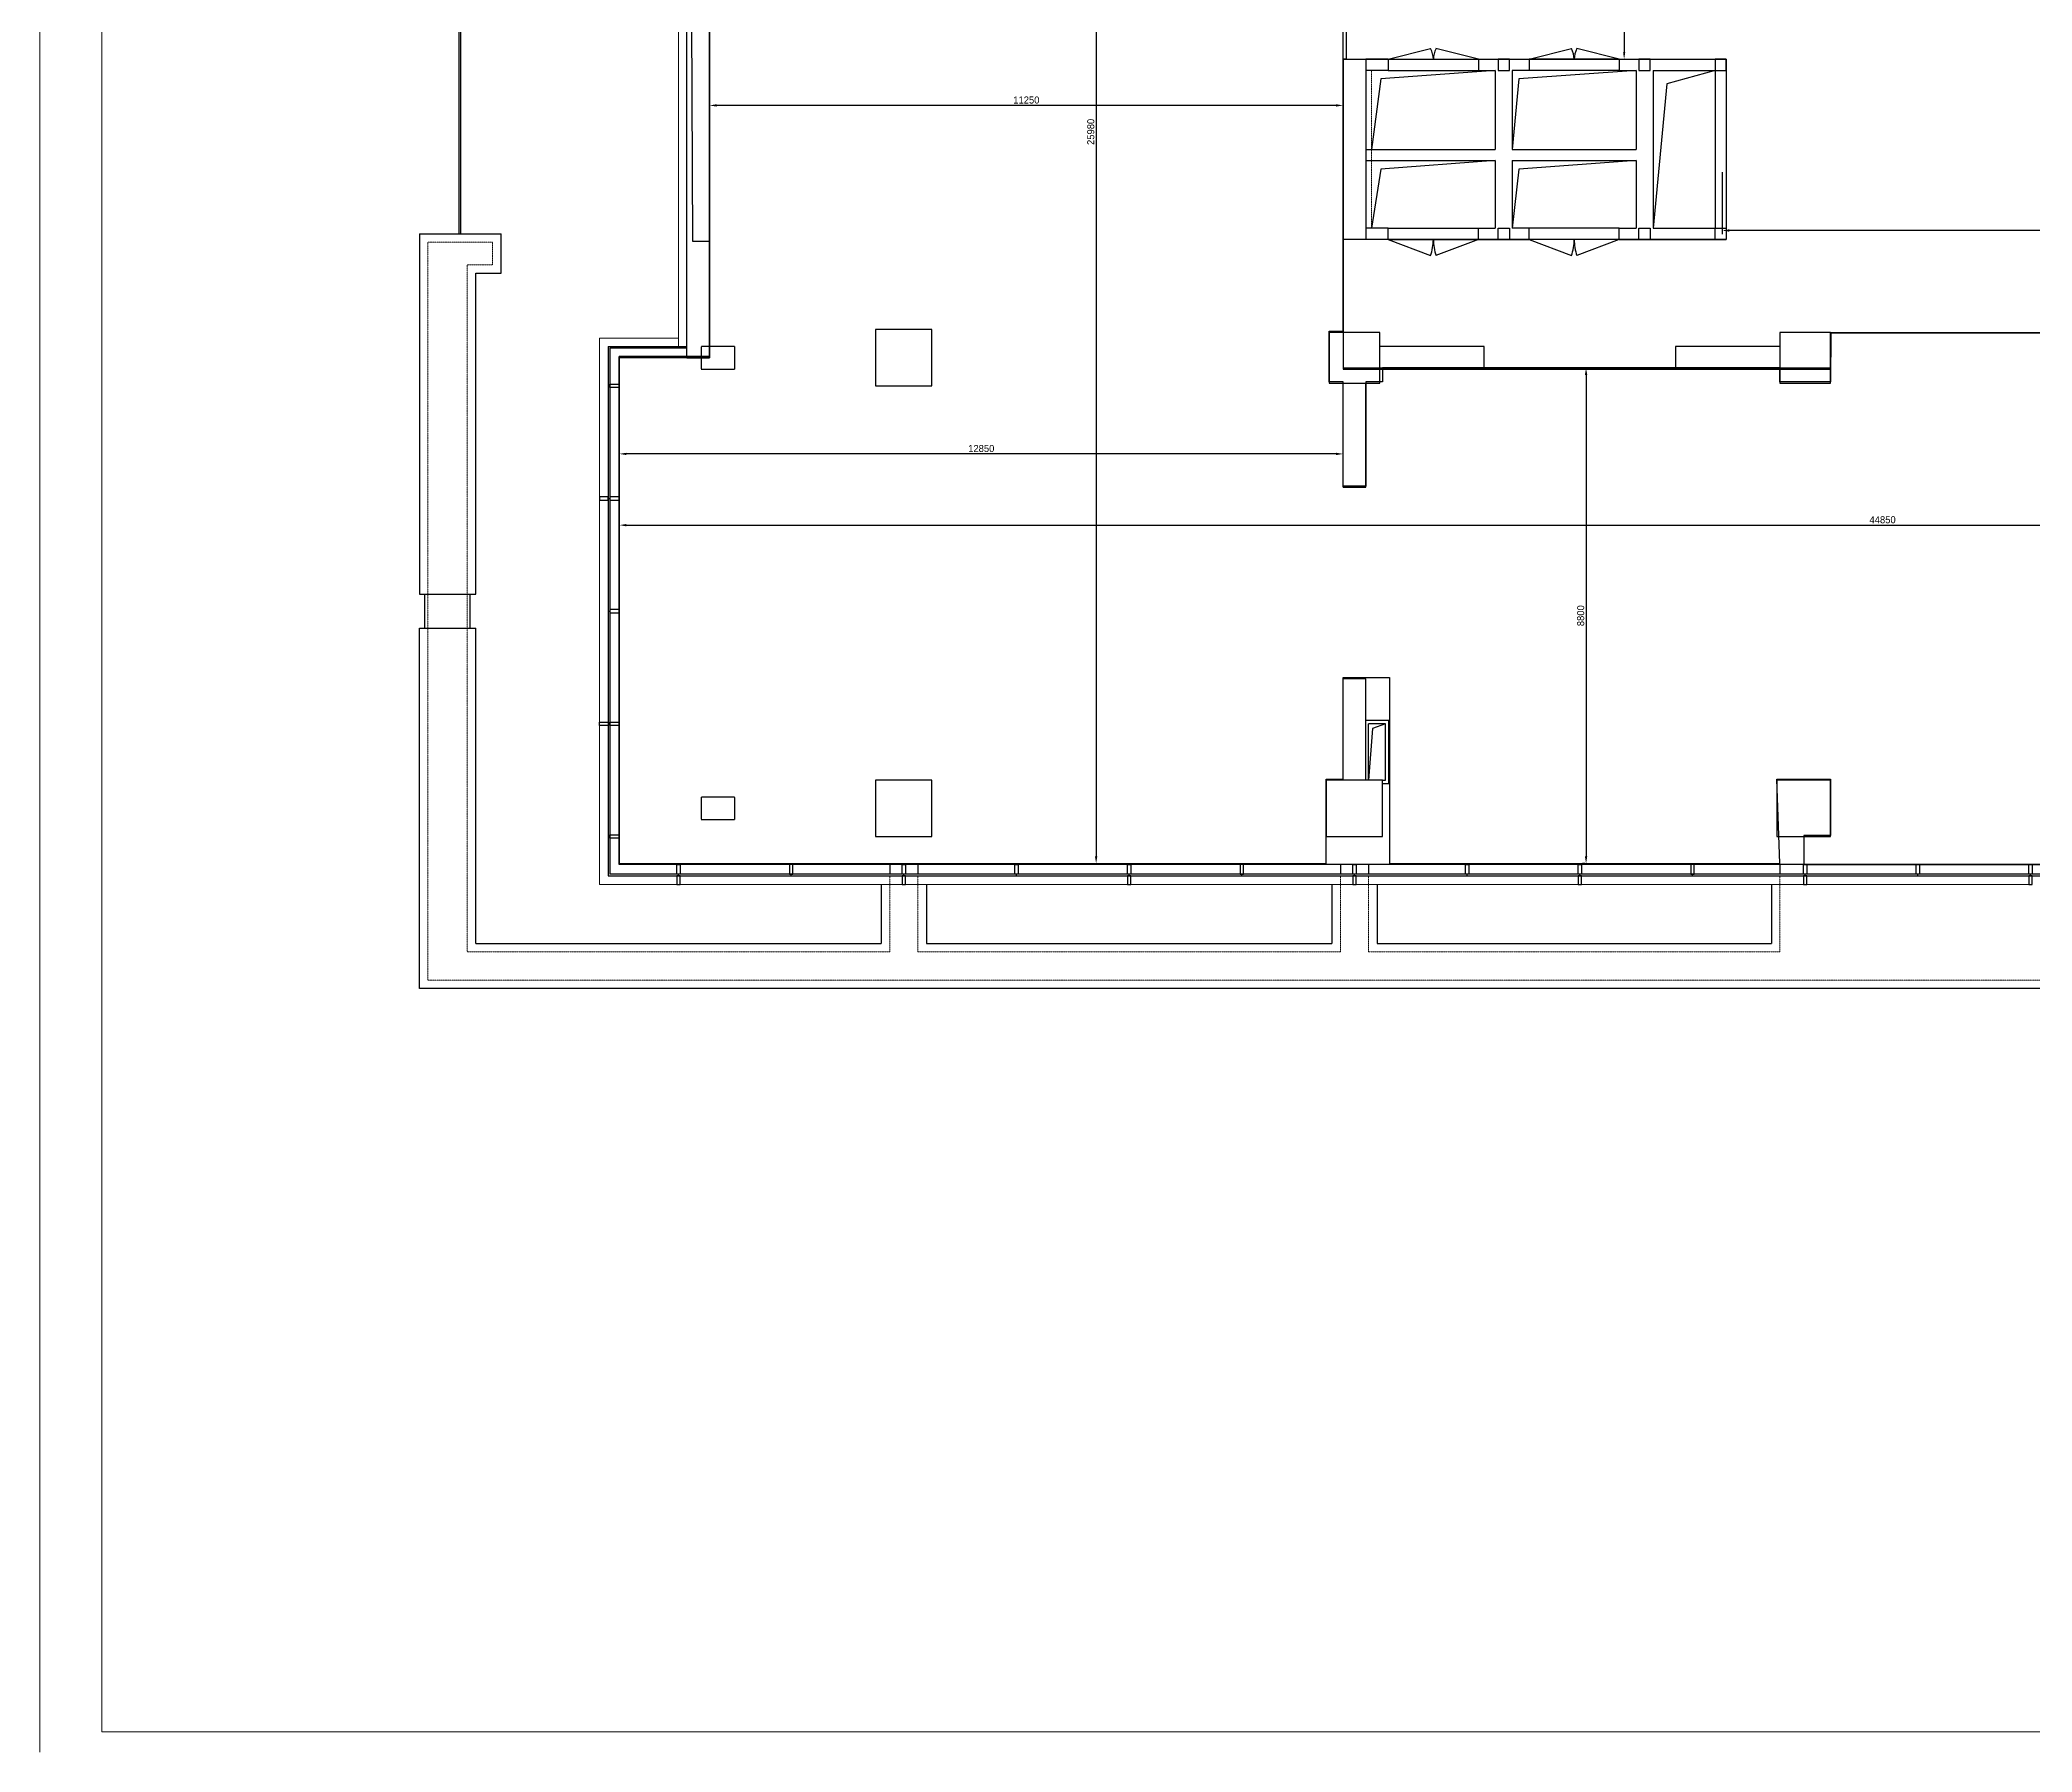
# Model space of a CAD drawing. Header units: millimetres. Extents: x 1175313 to 1258473, y 7000 to 65000.
# Drawn here: x 1175313 to 1210680, y 7000 to 37401 of the extents above; entities that cross this region are included whole.
import ezdxf

# ---------------------------------------------------------------- set-up
doc = ezdxf.new("R2010")
doc.units = ezdxf.units.MM
doc.linetypes.add('DASHEDX2', pattern=[38.1, 25.4, -12.7])
doc.linetypes.add('HIDDEN', pattern=[0.375, 0.25, -0.125])
for name, color, linetype in [('Baca', 7, 'Continuous'), ('Divar-esas', 7, 'Continuous'), ('Divar-komek', 7, 'Continuous'), ('metal', 7, 'Continuous'), ('Pencere', 7, 'Continuous'), ('plita 2', 7, 'Continuous'), ('Qapi', 7, 'Continuous'), ('Strixleme', 254, 'Continuous'), ('sutun1', 7, 'Continuous'), ('Tavan', 7, 'Continuous')]:
    doc.layers.add(name, color=color, linetype=linetype)
doc.layers.add('metal-nevid', color=39, linetype='Continuous', lineweight=5)
doc.layers.add('obl. keramogranit', color=138, linetype='Continuous', lineweight=18, true_color=0x005252)
doc.layers.add('plita', color=182, linetype='Continuous', lineweight=5, true_color=0x3a07c5)

msp = doc.modelspace()

# ---------------------------------------------------------------- linework, layer by layer
at = {"color": 251, "lineweight": 5, "true_color": 0x636466}
msp.add_line((1175313, 65000), (1175313, 7000), dxfattribs=at)
at = {"color": 0, "lineweight": -2, "transparency": 16777216}
for p, q in [((1194064, 48632), (1194064, 22902)), ((1203437, 39482), (1203437, 37182)), ((1202925, 37057), (1203500, 37057)), ((1187200, 35808), (1187200, 36299)), ((1198325, 36237), (1187325, 36237)), ((1198450, 35808), (1198450, 36299)), ((1205177, 35050), (1205177, 33953)), ((1223925, 34016), (1205302, 34016)), ((1202744, 31577), (1202699, 31577)), ((1202761, 31452), (1202761, 22902)), ((1185600, 30185), (1185600, 28722)), ((1185600, 30185), (1185600, 29987)), ((1198450, 30014), (1198450, 30112)), ((1198325, 30050), (1185725, 30050)), ((1185725, 28785), (1230325, 28785)), ((1193909, 22777), (1194127, 22777)), ((1202744, 22777), (1202699, 22777))]:
    msp.add_line(p, q, dxfattribs=at)
at = {"color": 251, "lineweight": 5, "true_color": 0x636466}
msp.add_lwpolyline([(1176413, 7359), (1257373, 7359), (1257373, 63965), (1176413, 63965)], close=True, dxfattribs=at)
at = {"color": 1, "lineweight": 30}
for points in [[(1185600, 48757), (1198585, 48757), (1198585, 48257), (1198500, 48257), (1198500, 39607), (1198500, 37057), (1198450, 37057), (1198450, 31557), (1207100, 31557), (1207100, 32207), (1222200, 32207), (1222200, 31557), (1230450, 31557), (1230450, 29457), (1232650, 29477), (1232650, 22757), (1185600, 22757), (1185600, 31777), (1187200, 31777), (1187200, 39777), (1185600, 39777), (1185600, 48757)], [(1198715, 48757), (1198715, 48257), (1199150, 48257), (1199150, 47807), (1201900, 47807), (1201900, 47567), (1202610, 47567), (1202610, 47207), (1203900, 47207), (1203900, 39607), (1199100, 39607), (1199100, 39307), (1198500, 39307), (1198500, 37057), (1205250, 37057), (1205250, 33857), (1198450, 33857), (1198450, 31577), (1207100, 31577), (1207107, 32198), (1223100, 32198)]]:
    msp.add_lwpolyline(points, dxfattribs=at)
at = {"color": 0, "transparency": 16777216}
for points in [[(1203417, 37182), (1203458, 37182), (1203437, 37057)], [(1187325, 36258), (1187325, 36216), (1187200, 36237)], [(1198325, 36258), (1198325, 36216), (1198450, 36237)], [(1205302, 34037), (1205302, 33995), (1205177, 34016)], [(1202741, 31452), (1202782, 31452), (1202761, 31577)], [(1185725, 30070), (1185725, 30029), (1185600, 30050)], [(1198325, 30070), (1198325, 30029), (1198450, 30050)], [(1185725, 28805), (1185725, 28764), (1185600, 28785)], [(1194043, 22902), (1194085, 22902), (1194064, 22777)], [(1202741, 22902), (1202782, 22902), (1202761, 22777)]]:
    msp.add_solid(points, dxfattribs=at)
at = {"layer": 'Baca'}
for points in [[(1201150, 36857), (1199120, 36706), (1198950, 35457)], [(1203650, 36857), (1201570, 36706), (1201450, 35457)], [(1205050, 36857), (1204195, 36621), (1203950, 34057)], [(1201150, 35257), (1199120, 35106), (1198950, 34057)], [(1203650, 35257), (1201570, 35106), (1201450, 34057)], [(1199200, 25257), (1198972, 25172), (1198900, 24257)]]:
    msp.add_lwpolyline(points, dxfattribs=at)
at = {"layer": 'Divar-esas'}
for p, q in [((1186800, 31757), (1186800, 39757)), ((1187200, 39757), (1187200, 31757)), ((1199250, 37057), (1198850, 37057)), ((1199250, 36857), (1198850, 36857)), ((1199250, 37057), (1199250, 36857)), ((1200850, 37057), (1201750, 37057)), ((1200850, 37057), (1200850, 36857)), ((1200850, 36857), (1201150, 36857)), ((1201150, 36857), (1201150, 35457)), ((1201450, 36857), (1201450, 35457)), ((1201750, 36857), (1201450, 36857)), ((1201750, 37057), (1201750, 36857)), ((1203350, 37057), (1205250, 37057)), ((1203350, 37057), (1203350, 36857)), ((1203350, 36857), (1203650, 36857)), ((1203650, 36857), (1203650, 35457)), ((1203950, 36857), (1203950, 34057)), ((1203950, 36857), (1205050, 36857)), ((1205050, 36857), (1205050, 34057)), ((1205250, 37057), (1205250, 33857)), ((1198850, 35457), (1201150, 35457)), ((1201450, 35457), (1203650, 35457)), ((1198850, 35257), (1201150, 35257)), ((1201150, 35257), (1201150, 34057)), ((1201450, 35257), (1203650, 35257)), ((1201450, 35257), (1201450, 34057)), ((1203650, 35257), (1203650, 34057)), ((1199250, 34057), (1198850, 34057)), ((1199250, 33857), (1199250, 34057)), ((1200850, 34057), (1201150, 34057)), ((1200850, 33857), (1200850, 34057)), ((1201750, 34057), (1201450, 34057)), ((1201750, 33857), (1201750, 34057)), ((1203350, 33857), (1203350, 34057)), ((1203350, 34057), (1203650, 34057)), ((1203950, 34057), (1205050, 34057)), ((1199250, 33857), (1198850, 33857)), ((1200850, 33857), (1201750, 33857)), ((1203350, 33857), (1205250, 33857)), ((1186800, 31757), (1187200, 31757)), ((1186800, 31757), (1187200, 31757))]:
    msp.add_line(p, q, dxfattribs=at)
at = {"layer": 'Divar-komek'}
for p, q in [((1182750, 37557), (1182750, 33957)), ((1182780, 37557), (1182780, 33957)), ((1199250, 37057), (1200850, 37057)), ((1199250, 36857), (1200850, 36857)), ((1203350, 37057), (1201750, 37057)), ((1203350, 36857), (1201750, 36857)), ((1182050, 33957), (1183500, 33957)), ((1182050, 33957), (1182050, 27557)), ((1183500, 33257), (1183500, 33957)), ((1199250, 34057), (1200850, 34057)), ((1203350, 34057), (1201750, 34057)), ((1199250, 33857), (1200850, 33857)), ((1203350, 33857), (1201750, 33857)), ((1183050, 27557), (1183050, 33257)), ((1183050, 33257), (1183500, 33257)), ((1182050, 27557), (1183050, 27557)), ((1182150, 26957), (1182150, 27557)), ((1182950, 26957), (1182950, 27557)), ((1182050, 20557), (1182050, 26957)), ((1182050, 26957), (1183050, 26957)), ((1183050, 21357), (1183050, 26957)), ((1190250, 22407), (1190250, 21357)), ((1191050, 22407), (1191050, 21357)), ((1198250, 22407), (1198250, 21357)), ((1199050, 22407), (1199050, 21357)), ((1206050, 22407), (1206050, 21357)), ((1183050, 21357), (1190250, 21357)), ((1191050, 21357), (1198250, 21357)), ((1199050, 21357), (1206050, 21357)), ((1215250, 20557), (1182050, 20557))]:
    msp.add_line(p, q, dxfattribs=at)
at = {"layer": 'metal'}
for p, q in [((1185400, 31257), (1185430, 31257)), ((1185400, 29257), (1185430, 29257)), ((1185400, 27257), (1185430, 27257)), ((1185400, 25257), (1185430, 25257)), ((1185400, 23257), (1185430, 23257)), ((1186650, 22557), (1186650, 22587)), ((1188650, 22557), (1188650, 22587)), ((1190650, 22557), (1190650, 22587)), ((1192650, 22557), (1192650, 22587)), ((1194650, 22557), (1194650, 22587)), ((1196650, 22557), (1196650, 22587)), ((1198650, 22557), (1198650, 22587)), ((1200650, 22557), (1200650, 22587)), ((1202650, 22557), (1202650, 22587)), ((1204650, 22557), (1204650, 22587)), ((1206650, 22557), (1206650, 22587)), ((1208650, 22557), (1208650, 22587)), ((1210650, 22557), (1210650, 22587))]:
    msp.add_line(p, q, dxfattribs=at)
for points in [[(1185430, 31287), (1185600, 31287), (1185600, 31227), (1185430, 31227)], [(1185250, 29227), (1185400, 29227), (1185400, 29287), (1185250, 29287)], [(1185430, 29227), (1185600, 29227), (1185600, 29287), (1185430, 29287)], [(1185430, 27227), (1185600, 27227), (1185600, 27287), (1185430, 27287)], [(1185250, 25287), (1185400, 25287), (1185400, 25227), (1185250, 25227)], [(1185430, 25287), (1185600, 25287), (1185600, 25227), (1185430, 25227)], [(1185430, 23287), (1185600, 23287), (1185600, 23227), (1185430, 23227)], [(1186620, 22757), (1186680, 22757), (1186680, 22587), (1186620, 22587)], [(1188680, 22587), (1188680, 22757), (1188620, 22757), (1188620, 22587)], [(1190620, 22757), (1190680, 22757), (1190680, 22587), (1190620, 22587)], [(1192620, 22587), (1192620, 22757), (1192680, 22757), (1192680, 22587)], [(1194620, 22757), (1194680, 22757), (1194680, 22587), (1194620, 22587)], [(1196680, 22587), (1196680, 22757), (1196620, 22757), (1196620, 22587)], [(1198620, 22757), (1198680, 22757), (1198680, 22587), (1198620, 22587)], [(1200620, 22587), (1200620, 22757), (1200680, 22757), (1200680, 22587)], [(1202620, 22757), (1202680, 22757), (1202680, 22587), (1202620, 22587)], [(1204680, 22587), (1204680, 22757), (1204620, 22757), (1204620, 22587)], [(1206620, 22757), (1206680, 22757), (1206680, 22587), (1206620, 22587)], [(1208620, 22587), (1208620, 22757), (1208680, 22757), (1208680, 22587)], [(1210620, 22757), (1210680, 22757), (1210680, 22587), (1210620, 22587)], [(1186620, 22407), (1186680, 22407), (1186680, 22557), (1186620, 22557)], [(1190620, 22407), (1190680, 22407), (1190680, 22557), (1190620, 22557)], [(1194620, 22407), (1194680, 22407), (1194680, 22557), (1194620, 22557)], [(1198620, 22407), (1198680, 22407), (1198680, 22557), (1198620, 22557)], [(1202620, 22407), (1202680, 22407), (1202680, 22557), (1202620, 22557)], [(1206620, 22407), (1206680, 22407), (1206680, 22557), (1206620, 22557)], [(1210620, 22407), (1210680, 22407), (1210680, 22557), (1210620, 22557)]]:
    msp.add_lwpolyline(points, close=True, dxfattribs=at)
at = {"layer": 'metal-nevid'}
for p, q in [((1185250, 32107), (1185250, 29287)), ((1186650, 32107), (1185250, 32107)), ((1185250, 25287), (1185250, 29227)), ((1185250, 25227), (1185250, 22407)), ((1186620, 22407), (1185250, 22407)), ((1186680, 22407), (1190620, 22407)), ((1194620, 22407), (1190680, 22407)), ((1194680, 22407), (1198620, 22407)), ((1202620, 22407), (1198680, 22407)), ((1202680, 22407), (1206620, 22407)), ((1210620, 22407), (1206680, 22407))]:
    msp.add_line(p, q, dxfattribs=at)
at = {"layer": 'obl. keramogranit'}
msp.add_line((1186650, 39557), (1186650, 31957), dxfattribs=at)
at = {"layer": 'Pencere'}
for p, q in [((1185400, 31957), (1185400, 22557)), ((1185400, 31957), (1186800, 31957)), ((1185430, 31927), (1185430, 22587)), ((1186800, 31927), (1185430, 31927)), ((1185400, 22557), (1232850, 22557)), ((1232820, 22587), (1185430, 22587))]:
    msp.add_line(p, q, dxfattribs=at)
at = {"layer": 'plita', "linetype": 'HIDDEN', "ltscale": 5}
for p, q in [((1198950, 36857), (1198950, 34057)), ((1182200, 20707), (1182200, 33807)), ((1182200, 33807), (1183350, 33807)), ((1183350, 33407), (1183350, 33807)), ((1182900, 21207), (1182900, 33407)), ((1182900, 33407), (1183350, 33407)), ((1190400, 22557), (1190400, 21207)), ((1190900, 22557), (1190900, 21207)), ((1198400, 22557), (1198400, 21207)), ((1198900, 22557), (1198900, 21207)), ((1206200, 22557), (1206200, 21207)), ((1182900, 21207), (1190400, 21207)), ((1190900, 21207), (1198400, 21207)), ((1198900, 21207), (1206200, 21207)), ((1215100, 20707), (1182200, 20707))]:
    msp.add_line(p, q, dxfattribs=at)
at = {"layer": 'plita 2'}
for p, q in [((1185600, 31757), (1185600, 22757)), ((1186800, 31757), (1185600, 31757)), ((1198900, 24257), (1198900, 25257)), ((1190400, 22757), (1185600, 22757)), ((1190400, 22757), (1190400, 22587)), ((1198400, 22757), (1190900, 22757)), ((1190900, 22757), (1190900, 22587)), ((1198400, 22757), (1198400, 22587)), ((1206200, 22757), (1198900, 22757)), ((1198900, 22757), (1198900, 22587)), ((1206200, 22757), (1206200, 22587))]:
    msp.add_line(p, q, dxfattribs=at)
msp.add_lwpolyline([(1199150, 24257), (1199200, 24257), (1199200, 25257), (1198900, 25257)], dxfattribs=at)
at = {"layer": 'Qapi'}
for p, q in [((1199250, 37057), (1200002, 37245)), ((1200850, 37057), (1200097, 37245)), ((1201750, 37057), (1202502, 37245)), ((1203350, 37057), (1202597, 37245)), ((1199250, 33857), (1200002, 33570)), ((1200850, 33857), (1200097, 33570)), ((1201750, 33857), (1202502, 33570)), ((1203350, 33857), (1202597, 33570))]:
    msp.add_line(p, q, dxfattribs=at)
for centre, radius, start, end in [((1199652, 37056), 398, 0.1217, 28.2784), ((1200448, 37056), 398, 151.7216, 179.8783), ((1202152, 37056), 398, 0.1217, 28.2784), ((1202948, 37056), 398, 151.7216, 179.8783), ((1199155, 33857), 895, 341.2537, 0), ((1200945, 33857), 895, 180, 198.7463), ((1201655, 33857), 895, 341.2537, 0), ((1203445, 33857), 895, 180, 198.7463)]:
    msp.add_arc(centre, radius, start, end, dxfattribs=at)
at = {"layer": 'Strixleme', "linetype": 'DASHEDX2', "ltscale": 0.1}
for points in [[(1187050, 31957), (1187050, 31557), (1187650, 31557), (1187650, 31957)], [(1187050, 23957), (1187050, 23557), (1187650, 23557), (1187650, 23957)]]:
    msp.add_lwpolyline(points, close=True, dxfattribs=at)
at = {"layer": 'sutun1'}
for p, q in [((1200950, 31957), (1199100, 31957)), ((1200950, 31957), (1199100, 31957)), ((1206200, 31957), (1204350, 31957)), ((1206200, 31957), (1204350, 31957)), ((1200950, 31557), (1199100, 31557)), ((1200950, 31557), (1199100, 31557)), ((1206200, 31557), (1204350, 31557)), ((1206200, 31557), (1204350, 31557)), ((1198450, 29457), (1198450, 31307)), ((1198850, 29457), (1198850, 31307)), ((1198450, 29457), (1198850, 29457)), ((1198450, 24257), (1198450, 26057)), ((1198850, 26057), (1198450, 26057)), ((1198850, 24257), (1198850, 26057))]:
    msp.add_line(p, q, dxfattribs=at)
at = {"layer": 'sutun1', "color": 183}
for points in [[(1214207, 32198), (1207107, 32198), (1207100, 31327), (1206200, 31327), (1206200, 31577), (1199150, 31577), (1199150, 31327), (1198850, 31327), (1198850, 29477), (1198450, 29477), (1198450, 31327), (1198200, 31327), (1198200, 32227), (1198450, 32227), (1198450, 39327)], [(1186880, 37727), (1186900, 33827), (1187200, 33827), (1187200, 31777), (1186800, 31777), (1185600, 31777), (1185600, 22777), (1198150, 22777), (1198150, 24277), (1198450, 24277), (1198450, 26077), (1198850, 26077), (1199270, 26077), (1199270, 22777), (1206200, 22777), (1206150, 24277), (1207100, 24277), (1207100, 23277), (1206625, 23277), (1206625, 22757), (1230650, 22757)]]:
    msp.add_lwpolyline(points, dxfattribs=at)
at = {"layer": 'sutun1'}
for points in [[(1198850, 37057), (1198850, 33857), (1198450, 33857), (1198450, 37057), (1198850, 37057), (1198850, 37057)], [(1200950, 31557), (1200950, 31957)], [(1204350, 31957), (1204350, 31557)]]:
    msp.add_lwpolyline(points, dxfattribs=at)
for points in [[(1201200, 36857), (1201400, 36857), (1201400, 37057), (1201200, 37057)], [(1203700, 36857), (1203900, 36857), (1203900, 37057), (1203700, 37057)], [(1205050, 36857), (1205250, 36857), (1205250, 37057), (1205050, 37057)], [(1201200, 34057), (1201400, 34057), (1201400, 33857), (1201200, 33857)], [(1203700, 34057), (1203900, 34057), (1203900, 33857), (1203700, 33857)], [(1205050, 34057), (1205250, 34057), (1205250, 33857), (1205050, 33857)], [(1190150, 31257), (1191150, 31257), (1191150, 32257), (1190150, 32257)], [(1198200, 31307), (1199100, 31307), (1199100, 32207), (1198200, 32207)], [(1206200, 31307), (1207100, 31307), (1207100, 32207), (1206200, 32207)], [(1190150, 23257), (1191150, 23257), (1191150, 24257), (1190150, 24257)], [(1198150, 23257), (1199150, 23257), (1199150, 24257), (1198150, 24257)], [(1206150, 23257), (1207100, 23257), (1207100, 24257), (1206150, 24257)]]:
    msp.add_lwpolyline(points, close=True, dxfattribs=at)
at = {"layer": 'Tavan'}
msp.add_lwpolyline([(1199150, 24197), (1199260, 24197), (1199260, 25317), (1198850, 25317)], dxfattribs=at)

# ---------------------------------------------------------------- texts
at = {"color": 0, "transparency": 16777216, "char_height": 125, "attachment_point": 5}
for s, insert in [('11250', (1192825, 36332)), ('12850', (1192025, 30145)), ('44850', (1208025, 28880))]:
    msp.add_mtext(s, dxfattribs=dict(at, insert=insert))
at = {"color": 0, "transparency": 16777216, "char_height": 125, "attachment_point": 5, "rotation": 90}
for s, insert in [('25980', (1193969, 35767)), ('8800', (1202666, 27177))]:
    msp.add_mtext(s, dxfattribs=dict(at, insert=insert))

doc.saveas('drawing.dxf')
